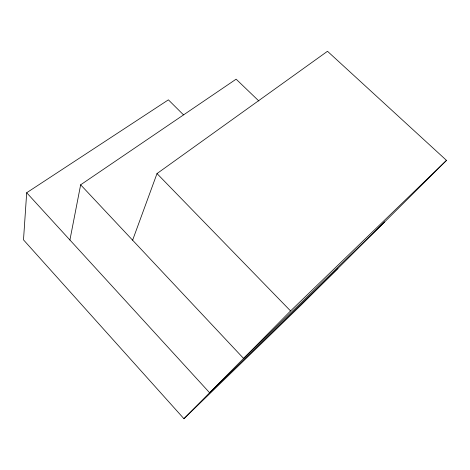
<?xml version="1.0" encoding="UTF-8"?>
<svg xmlns="http://www.w3.org/2000/svg" width="470" height="470" viewBox="0 0 470 470"><rect width="100%" height="100%" fill="white"/><g stroke="black" fill="none" stroke-linecap="round" stroke-linejoin="round"><path stroke-width="0.7" d="M183.476 114.839L168.395 99.84L26.69 192.741L23.5 239.853L183.94 418.717L301.252 304.913L446.5 160.382L327.49 51.283L157.004 173.577L132.616 240.188M69.913 240L80.646 184.804L236.122 79.171L258.858 101.003M183.94 418.717L290.554 310.934L446.5 160.382M337.93 268.417L209.62 392.755L26.69 192.741M384.724 221.852L243.572 358.428L80.646 184.804M157.004 173.577L290.554 310.934"/></g></svg>
